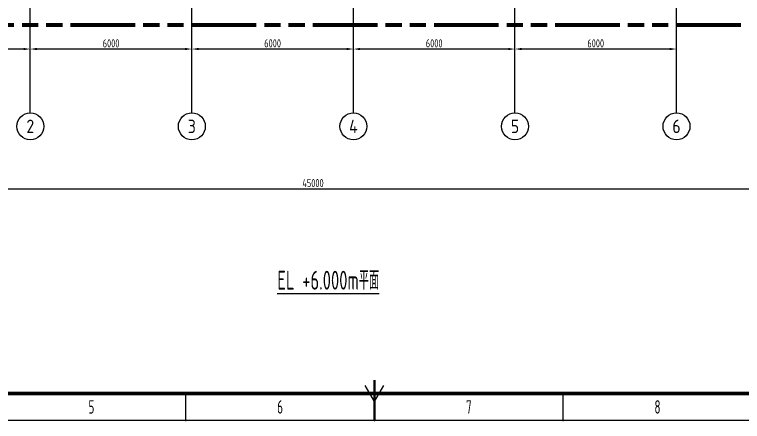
# Model space of a CAD drawing. Header units: millimetres. Extents: x 2250 to 7274, y 852 to 2251.
# Drawn here: x 3586.3 to 3856.6, y 1655.8 to 1806.9 of the extents above; entities that cross this region are included whole.
import ezdxf

# ---------------------------------------------------------------- set-up
doc = ezdxf.new("R2010")
doc.units = ezdxf.units.MM
doc.linetypes.add('ACAD_ISO09W100', pattern=[45, 24, -3, 6, -3, 6, -3])
for name, color, linetype, lineweight in [('05-图框与标题栏', 7, 'Continuous', 25), ('07-界区线-粗双点划线', 12, 'ACAD_ISO09W100', 80), ('14-文本', 7, 'Continuous', 25), ('9-文本', 7, 'Continuous', 15)]:
    doc.layers.add(name, color=color, linetype=linetype, lineweight=lineweight)
doc.layers.add('14-文本-尺寸标注', color=7, linetype='Continuous', lineweight=25, true_color=0x5bc6e1)
doc.styles.add('3-gbcbig', font='gbenor.shx', dxfattribs={"width": 0.7, "height": 3, "bigfont": 'gbcbig.shx'})
doc.styles.add('5-gbcbig', font='gbenor.shx', dxfattribs={"width": 0.7, "height": 5, "bigfont": 'gbcbig.shx'})
doc.styles.add('HGCAD', font='gbenor.shx', dxfattribs={"width": 0.75, "bigfont": 'gbcbig.shx'})
doc.styles.add('pray-6-cj', font='gbenor.shx', dxfattribs={"width": 0.7, "bigfont": 'gbcbig.shx'})
doc.styles.get("Standard").update_dxf_attribs({"font": 'arial.ttf'})
doc.dimstyles.new('ISO-25', dxfattribs={"dimtxt": 2.5, "dimasz": 2.5, "dimexe": 1.25, "dimexo": 0.625, "dimtad": 1, "dimtxsty": 'Standard', "dimcen": 2.5, "dimadec": 0, "dimazin": 0, "dimtfac": 1, "dimtmove": 0, "dimatfit": 3, "dimfxl": 0, "dimarcsym": 0})
doc.dimstyles.new('pray-6', dxfattribs={"dimtxt": 3, "dimasz": 2.5, "dimexe": 1.25, "dimexo": 0.625, "dimtad": 1, "dimdec": 0, "dimlfac": 100, "dimtxsty": 'pray-6-cj', "dimcen": 2.5, "dimadec": 0, "dimazin": 0, "dimtfac": 1, "dimtdec": 0, "dimtmove": 0, "dimatfit": 3, "dimfxl": 0, "dimarcsym": 0})

# ---------------------------------------------------------------- blocks, each defined once
blk = doc.blocks.new('*D104')
at = {"layer": '9-文本', "color": 0, "lineweight": -2, "transparency": 16777216}
for p, q in [((3472.12, 1741.57), (3472.12, 1740.95)), ((3474.62, 1742.2), (3919.62, 1742.2)), ((3922.12, 1741.57), (3922.12, 1740.95))]:
    blk.add_line(p, q, dxfattribs=at)
at = {"layer": '9-文本', "color": 0, "lineweight": 100, "transparency": 16777216}
for points in [[(3474.62, 1742.61), (3474.62, 1741.78), (3472.12, 1742.2)], [(3919.62, 1742.61), (3919.62, 1741.78), (3922.12, 1742.2)]]:
    blk.add_solid(points, dxfattribs=at)
at = {"layer": 'Defpoints', "color": 0, "lineweight": 100, "transparency": 16777216}
for p in [(3472.12, 1742.2), (3922.12, 1742.2), (3922.12, 1742.2)]:
    blk.add_point(p, dxfattribs=at)
at = {"layer": '9-文本', "color": 0, "transparency": 16777216, "insert": (3697.12, 1744.32), "char_height": 3, "attachment_point": 5, "style": '3-gbcbig', "bg_fill": 3, "box_fill_scale": 1.1, "bg_fill_color": 256, "bg_fill_true_color": 13158600, "bg_fill_transparency": 0}
blk.add_mtext('45000', dxfattribs=at)
blk = doc.blocks.new('*D251')
at = {"layer": '9-文本', "color": 0, "lineweight": -2, "transparency": 16777216}
for p, q in [((3532.12, 1794.73), (3532.12, 1795.36)), ((3592.12, 1794.73), (3592.12, 1795.36)), ((3589.62, 1794.11), (3534.62, 1794.11))]:
    blk.add_line(p, q, dxfattribs=at)
at = {"layer": '9-文本', "color": 0, "lineweight": 100, "transparency": 16777216}
for points in [[(3534.62, 1794.53), (3534.62, 1793.69), (3532.12, 1794.11)], [(3589.62, 1794.53), (3589.62, 1793.69), (3592.12, 1794.11)]]:
    blk.add_solid(points, dxfattribs=at)
at = {"layer": 'Defpoints', "color": 0, "lineweight": 100, "transparency": 16777216}
for p in [(3532.12, 1794.11), (3532.12, 1794.11), (3592.12, 1794.11)]:
    blk.add_point(p, dxfattribs=at)
at = {"layer": '9-文本', "color": 0, "transparency": 16777216, "insert": (3562.12, 1796.23), "char_height": 3, "attachment_point": 5, "style": 'pray-6-cj'}
blk.add_mtext('6000', dxfattribs=at)
blk = doc.blocks.new('*D252')
at = {"layer": '9-文本', "color": 0, "lineweight": -2, "transparency": 16777216}
for p, q in [((3592.12, 1794.73), (3592.12, 1795.36)), ((3652.12, 1794.73), (3652.12, 1795.36)), ((3649.62, 1794.11), (3594.62, 1794.11))]:
    blk.add_line(p, q, dxfattribs=at)
at = {"layer": '9-文本', "color": 0, "lineweight": 100, "transparency": 16777216}
for points in [[(3594.62, 1794.53), (3594.62, 1793.69), (3592.12, 1794.11)], [(3649.62, 1794.53), (3649.62, 1793.69), (3652.12, 1794.11)]]:
    blk.add_solid(points, dxfattribs=at)
at = {"layer": 'Defpoints', "color": 0, "lineweight": 100, "transparency": 16777216}
for p in [(3592.12, 1794.11), (3592.12, 1794.11), (3652.12, 1794.11)]:
    blk.add_point(p, dxfattribs=at)
at = {"layer": '9-文本', "color": 0, "transparency": 16777216, "insert": (3622.12, 1796.23), "char_height": 3, "attachment_point": 5, "style": 'pray-6-cj'}
blk.add_mtext('6000', dxfattribs=at)
blk = doc.blocks.new('*D253')
at = {"layer": '9-文本', "color": 0, "lineweight": -2, "transparency": 16777216}
for p, q in [((3652.12, 1794.73), (3652.12, 1795.36)), ((3712.12, 1794.73), (3712.12, 1795.36)), ((3709.62, 1794.11), (3654.62, 1794.11))]:
    blk.add_line(p, q, dxfattribs=at)
at = {"layer": '9-文本', "color": 0, "lineweight": 100, "transparency": 16777216}
for points in [[(3654.62, 1794.53), (3654.62, 1793.69), (3652.12, 1794.11)], [(3709.62, 1794.53), (3709.62, 1793.69), (3712.12, 1794.11)]]:
    blk.add_solid(points, dxfattribs=at)
at = {"layer": 'Defpoints', "color": 0, "lineweight": 100, "transparency": 16777216}
for p in [(3652.12, 1794.11), (3652.12, 1794.11), (3712.12, 1794.11)]:
    blk.add_point(p, dxfattribs=at)
at = {"layer": '9-文本', "color": 0, "transparency": 16777216, "insert": (3682.12, 1796.23), "char_height": 3, "attachment_point": 5, "style": 'pray-6-cj'}
blk.add_mtext('6000', dxfattribs=at)
blk = doc.blocks.new('*D254')
at = {"layer": '9-文本', "color": 0, "lineweight": -2, "transparency": 16777216}
for p, q in [((3712.12, 1794.73), (3712.12, 1795.36)), ((3772.12, 1794.73), (3772.12, 1795.36)), ((3769.62, 1794.11), (3714.62, 1794.11))]:
    blk.add_line(p, q, dxfattribs=at)
at = {"layer": '9-文本', "color": 0, "lineweight": 100, "transparency": 16777216}
for points in [[(3714.62, 1794.53), (3714.62, 1793.69), (3712.12, 1794.11)], [(3769.62, 1794.53), (3769.62, 1793.69), (3772.12, 1794.11)]]:
    blk.add_solid(points, dxfattribs=at)
at = {"layer": 'Defpoints', "color": 0, "lineweight": 100, "transparency": 16777216}
for p in [(3712.12, 1794.11), (3712.12, 1794.11), (3772.12, 1794.11)]:
    blk.add_point(p, dxfattribs=at)
at = {"layer": '9-文本', "color": 0, "transparency": 16777216, "insert": (3742.12, 1796.23), "char_height": 3, "attachment_point": 5, "style": 'pray-6-cj'}
blk.add_mtext('6000', dxfattribs=at)
blk = doc.blocks.new('*D255')
at = {"layer": '9-文本', "color": 0, "lineweight": -2, "transparency": 16777216}
for p, q in [((3772.12, 1794.73), (3772.12, 1795.36)), ((3832.12, 1794.73), (3832.12, 1795.36)), ((3829.62, 1794.11), (3774.62, 1794.11))]:
    blk.add_line(p, q, dxfattribs=at)
at = {"layer": '9-文本', "color": 0, "lineweight": 100, "transparency": 16777216}
for points in [[(3774.62, 1794.53), (3774.62, 1793.69), (3772.12, 1794.11)], [(3829.62, 1794.53), (3829.62, 1793.69), (3832.12, 1794.11)]]:
    blk.add_solid(points, dxfattribs=at)
at = {"layer": 'Defpoints', "color": 0, "lineweight": 100, "transparency": 16777216}
for p in [(3772.12, 1794.11), (3772.12, 1794.11), (3832.12, 1794.11)]:
    blk.add_point(p, dxfattribs=at)
at = {"layer": '9-文本', "color": 0, "transparency": 16777216, "insert": (3802.12, 1796.23), "char_height": 3, "attachment_point": 5, "style": 'pray-6-cj'}
blk.add_mtext('6000', dxfattribs=at)

msp = doc.modelspace()

# ---------------------------------------------------------------- linework, layer by layer
at = {"layer": '05-图框与标题栏'}
for p, q in [((3719.943, 1663.196), (3716.479, 1669.196)), ((3719.943, 1663.196), (3723.407, 1669.196)), ((3649.86, 1656.196), (3649.86, 1666.196)), ((3790.026, 1656.196), (3790.026, 1666.196)), ((4140.443, 1656.196), (3299.443, 1656.196))]:
    msp.add_line(p, q, dxfattribs=at)
at = {"layer": '05-图框与标题栏', "const_width": 1.4}
msp.add_lwpolyline([(3324.443, 2240.196), (3324.443, 1666.196), (4130.443, 1666.196), (4130.443, 2240.196)], close=True, dxfattribs=at)
at = {"layer": '05-图框与标题栏', "const_width": 0.8}
msp.add_lwpolyline([(3719.943, 1656.196), (3719.943, 1671.196)], dxfattribs=at)
at = {"layer": '05-图框与标题栏'}
for p in [(3649.86, 1656.196), (3719.943, 1656.196), (3790.026, 1656.196)]:
    msp.add_point(p, dxfattribs=at)
at = {"layer": '07-界区线-粗双点划线'}
msp.add_line((3472.064, 1803.13), (3922.121, 1803.13), dxfattribs=at)
at = {"layer": '14-文本-尺寸标注', "lineweight": 25}
for p, q in [((3592.121, 1770.399), (3592.121, 1861.43)), ((3652.121, 1770.395), (3652.117, 1861.53)), ((3712.129, 1770.395), (3712.129, 1861.53)), ((3772.129, 1770.395), (3772.086, 1861.504)), ((3832.121, 1770.395), (3832.121, 1861.53))]:
    msp.add_line(p, q, dxfattribs=at)
at = {"layer": '14-文本-尺寸标注', "ltscale": 0.2}
for centre in [(3592.121, 1765.399), (3652.121, 1765.395), (3712.129, 1765.395), (3772.129, 1765.395), (3832.121, 1765.395)]:
    msp.add_circle(centre, 5, dxfattribs=at)
at = {"layer": '9-文本'}
msp.add_line((3472.121, 1742.196), (3922.121, 1742.196), dxfattribs=at)

# ---------------------------------------------------------------- texts
at = {"layer": '05-图框与标题栏', "char_height": 5, "attachment_point": 5, "style": '5-gbcbig'}
for s, insert in [('5', (3614.818, 1661.196)), ('6', (3684.901, 1661.196)), ('7', (3754.985, 1661.196)), ('8', (3825.068, 1661.196))]:
    msp.add_mtext_dynamic_manual_height_columns(s, width=70.08333, gutter_width=25, heights=[0], dxfattribs=dict(at, insert=insert))
at = {"layer": '14-文本', "ltscale": 0.1, "insert": (3683.845, 1711.75), "char_height": 7, "attachment_point": 1, "style": 'HGCAD'}
msp.add_mtext_dynamic_manual_height_columns('{\\LEL +6.000m平面}', width=106.66507, gutter_width=15, heights=[0], dxfattribs=at)
at = {"layer": '14-文本-尺寸标注', "lineweight": 25, "char_height": 5, "width": 15, "attachment_point": 5, "style": 'pray-6-cj'}
for s, insert in [('{\\W1;2}', (3592.121, 1765.399)), ('{\\W1;3}', (3652.121, 1765.395)), ('{\\W1;4}', (3712.129, 1765.395)), ('{\\W1;5}', (3772.129, 1765.395)), ('{\\W1;6}', (3832.121, 1765.395))]:
    msp.add_mtext(s, dxfattribs=dict(at, insert=insert))

# ---------------------------------------------------------------- dimensions: what is measured, and where the dimension line sits
at = {"layer": '9-文本'}
for base, p1, p2, picture, middle in [((3532.121, 1794.109), (3592.121, 1794.109), (3532.121, 1794.109), '*D251', (3562.121, 1796.234)), ((3592.121, 1794.109), (3652.121, 1794.109), (3592.121, 1794.109), '*D252', (3622.121, 1796.234)), ((3652.121, 1794.109), (3712.121, 1794.109), (3652.121, 1794.109), '*D253', (3682.121, 1796.234)), ((3712.121, 1794.109), (3772.121, 1794.109), (3712.121, 1794.109), '*D254', (3742.121, 1796.234)), ((3772.121, 1794.109), (3832.121, 1794.109), (3772.121, 1794.109), '*D255', (3802.121, 1796.234))]:
    dim = msp.add_linear_dim(base=base, p1=p1, p2=p2, dimstyle='pray-6', dxfattribs=at)
    dim.commit()
    dim.dimension.update_dxf_attribs({"geometry": picture, "text_midpoint": middle})

# ---------------------------------------------------------------- next in the draw order: dimensions: what is measured, and where the dimension line sits
dim = msp.add_linear_dim(base=(3922.121, 1742.196), p1=(3472.121, 1742.196), p2=(3922.121, 1742.196), text='<>00', dimstyle='ISO-25', override={"dimtxsty": '3-gbcbig', "dimtfill": 1, "dimarcsym": 1}, dxfattribs=at)
dim.commit()
dim.dimension.update_dxf_attribs({"geometry": '*D104', "text_midpoint": (3697.121, 1744.321)})

doc.saveas('drawing.dxf')
